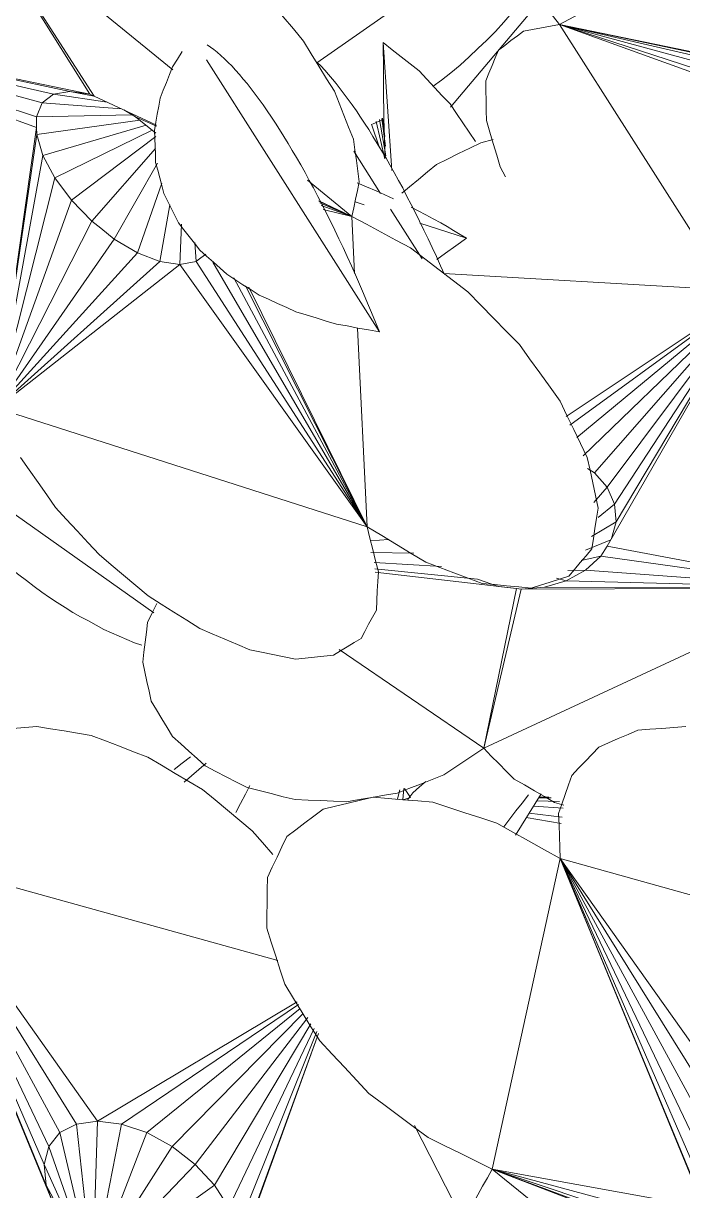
# Model space of a CAD drawing. Header units: metres. Extents: x 10.2 to 20.8, y -0.2 to 6.6.
# Drawn here: x 14.4071 to 14.4694, y 1.1341 to 1.2443 of the extents above; entities that cross this region are included whole.
import ezdxf

# ---------------------------------------------------------------- set-up
doc = ezdxf.new("R2010")
doc.units = ezdxf.units.M
doc.layers.add('Importações nas famílias', color=250, linetype='Continuous', lineweight=5)
doc.layers.add('Vegetação', color=7, linetype='Continuous', lineweight=5)

# ---------------------------------------------------------------- blocks, each defined once
blk = doc.blocks.new('Planta_pergolado_12200 - plantas pergolado_skp_Component_12-V3244-Corte 3')
at = {"layer": 'Importações nas famílias'}
blk.add_line((14.44076, 1.21517), (14.42442, 1.24085), dxfattribs=at)
at = {"layer": 'Importações nas famílias', "flags": 128}
for points in [[(14.42544, 1.24158), (14.42513, 1.24181), (14.42481, 1.24205), (14.42449, 1.24228)], [(14.42212, 1.24162), (14.42167, 1.24091), (14.42122, 1.2402)], [(14.42681, 1.24028), (14.42647, 1.24061), (14.42613, 1.24093), (14.42578, 1.24126), (14.42544, 1.24158)], [(14.42122, 1.2402), (14.42093, 1.23946), (14.42063, 1.23871), (14.42034, 1.23797), (14.42004, 1.23723)], [(14.42826, 1.23861), (14.42789, 1.23903), (14.42753, 1.23945), (14.42717, 1.23986), (14.42681, 1.24028)], [(14.42977, 1.2366), (14.42939, 1.23711), (14.42901, 1.23761), (14.42863, 1.23811), (14.42826, 1.23861)], [(14.42004, 1.23723), (14.41991, 1.23647), (14.41977, 1.23571), (14.41964, 1.23495), (14.4195, 1.23419)], [(14.43133, 1.23427), (14.43094, 1.23486), (14.43055, 1.23544), (14.43016, 1.23602), (14.42977, 1.2366)], [(14.4195, 1.23419), (14.41953, 1.23344), (14.41956, 1.23268), (14.41959, 1.23193), (14.41962, 1.23117)], [(14.43293, 1.23164), (14.43253, 1.2323), (14.43213, 1.23296), (14.43173, 1.23361), (14.43133, 1.23427)], [(14.41962, 1.23117), (14.41981, 1.23044), (14.42, 1.22971), (14.42019, 1.22897), (14.42039, 1.22824)], [(14.43454, 1.22875), (14.43413, 1.22947), (14.43373, 1.2302), (14.43333, 1.23092), (14.43293, 1.23164)], [(14.42039, 1.22824), (14.42074, 1.22754), (14.42109, 1.22685), (14.42144, 1.22615), (14.42179, 1.22545)], [(14.43614, 1.22562), (14.43574, 1.2264), (14.43534, 1.22718), (14.43494, 1.22796), (14.43454, 1.22875)], [(14.43772, 1.22229), (14.43733, 1.22312), (14.43693, 1.22395), (14.43654, 1.22478), (14.43614, 1.22562)], [(14.42179, 1.22545), (14.42229, 1.22481), (14.42279, 1.22417), (14.42329, 1.22353), (14.42379, 1.22289)], [(14.42379, 1.22289), (14.42443, 1.22232), (14.42507, 1.22174), (14.42571, 1.22117), (14.42635, 1.2206)], [(14.43927, 1.21879), (14.43888, 1.21967), (14.4385, 1.22054), (14.43811, 1.22141), (14.43772, 1.22229)], [(14.42635, 1.2206), (14.42711, 1.22011), (14.42787, 1.21962), (14.42864, 1.21913), (14.4294, 1.21864)], [(14.4294, 1.21864), (14.43027, 1.21825), (14.43114, 1.21785), (14.43201, 1.21746), (14.43287, 1.21706)], [(14.44076, 1.21517), (14.44039, 1.21608), (14.44001, 1.21698), (14.43964, 1.21789), (14.43927, 1.21879)], [(14.43287, 1.21706), (14.43383, 1.21677), (14.43478, 1.21648), (14.43574, 1.21619), (14.43669, 1.2159)], [(14.43669, 1.2159), (14.43771, 1.21572), (14.43872, 1.21553), (14.43974, 1.21535), (14.44076, 1.21517)]]:
    blk.add_lwpolyline(points, dxfattribs=at)
blk = doc.blocks.new('Planta_pergolado_12200 - plantas pergolado_skp_Component_16-V3248-Corte 3')
blk.add_blockref('Planta_pergolado_12200 - plantas pergolado_skp_Component_12-V3244-Corte 3', (0, 0))
blk = doc.blocks.new('Planta_pergolado_12200 - plantas pergolado_skp_Component_12-V3270-Corte 3')
at = {"layer": 'Importações nas famílias'}
for p, q in [((14.43523, 1.24028), (14.43489, 1.24061)), ((14.44087, 1.22823), (14.43834, 1.23221)), ((14.4448, 1.22206), (14.44181, 1.22675))]:
    blk.add_line(p, q, dxfattribs=at)
at = {"layer": 'Importações nas famílias', "flags": 128}
for points in [[(14.43668, 1.23861), (14.43632, 1.23903), (14.43596, 1.23945), (14.43559, 1.23986), (14.43523, 1.24028)], [(14.43819, 1.2366), (14.43781, 1.23711), (14.43744, 1.23761), (14.43706, 1.23811), (14.43668, 1.23861)], [(14.43976, 1.23427), (14.43936, 1.23486), (14.43897, 1.23544), (14.43858, 1.23602), (14.43819, 1.2366)], [(14.44135, 1.23164), (14.44095, 1.2323), (14.44055, 1.23296), (14.44015, 1.23361), (14.43976, 1.23427)], [(14.44296, 1.22875), (14.44256, 1.22947), (14.44215, 1.2302), (14.44175, 1.23092), (14.44135, 1.23164)], [(14.44456, 1.22562), (14.44416, 1.2264), (14.44376, 1.22718), (14.44336, 1.22796), (14.44296, 1.22875)], [(14.44615, 1.22229), (14.44575, 1.22312), (14.44536, 1.22395), (14.44496, 1.22478), (14.44456, 1.22562)], [(14.44691, 1.22057), (14.44653, 1.22141), (14.44615, 1.22229)]]:
    blk.add_lwpolyline(points, dxfattribs=at)
blk = doc.blocks.new('Planta_pergolado_12200 - plantas pergolado_skp_Component_16-V3276-Corte 3')
blk.add_blockref('Planta_pergolado_12200 - plantas pergolado_skp_Component_12-V3270-Corte 3', (0, 0))
blk = doc.blocks.new('Planta_pergolado_12200 - plantas pergolado_skp_Component_12-V2869-Corte 3')
at = {"layer": 'Importações nas famílias'}
for p, q in [((14.98807, 1.01039), (14.98757, 1.00973)), ((14.99775, 1.00638), (15.00018, 1.01029)), ((14.99838, 1.00941), (14.99899, 1.01017))]:
    blk.add_line(p, q, dxfattribs=at)
at = {"layer": 'Importações nas famílias', "flags": 128}
for points in [[(14.98928, 1.01145), (14.98868, 1.01093), (14.98807, 1.01039)], [(14.99664, 1.00716), (14.99722, 1.00791), (14.9978, 1.00866), (14.99838, 1.00941)]]:
    blk.add_lwpolyline(points, dxfattribs=at)
blk = doc.blocks.new('Planta_pergolado_12200 - plantas pergolado_skp_Component_17-V3287-Corte 3')
at = {"layer": 'Importações nas famílias'}
for p, q in [((14.45033, 1.23302), (14.4515, 1.23332)), ((14.472, 1.21921), (14.44685, 1.22068)), ((14.45839, 1.20718), (14.47411, 1.21766)), ((14.47421, 1.21761), (14.45874, 1.20635)), ((14.47436, 1.21755), (14.4594, 1.20519)), ((14.47454, 1.21749), (14.46001, 1.20347)), ((14.47473, 1.21744), (14.46107, 1.20186)), ((14.4749, 1.21739), (14.46228, 1.20049)), ((14.47515, 1.21737), (14.46228, 1.19493)), ((14.47503, 1.21737), (14.46298, 1.19891)), ((14.47511, 1.21736), (14.46311, 1.19722)), ((14.47515, 1.21736), (14.47416, 1.21563)), ((14.47654, 1.21713), (14.48317, 1.19099)), ((14.49811, 1.20559), (14.49819, 1.20465)), ((14.46043, 1.20227), (14.46107, 1.20186)), ((14.46107, 1.20186), (14.46228, 1.20049)), ((14.46228, 1.20049), (14.461, 1.19906)), ((14.46228, 1.20049), (14.46298, 1.19891)), ((14.46298, 1.19891), (14.46141, 1.19763)), ((14.46298, 1.19891), (14.46311, 1.19722)), ((14.4608, 1.19585), (14.46311, 1.19722)), ((14.46311, 1.19722), (14.4627, 1.19566)), ((14.44161, 1.19555), (14.43992, 1.19545)), ((14.46263, 1.19553), (14.46024, 1.19457)), ((14.46228, 1.19493), (14.46169, 1.194)), ((14.46228, 1.19493), (14.48317, 1.19099)), ((14.44401, 1.19428), (14.43996, 1.19432)), ((14.45982, 1.19357), (14.46169, 1.194)), ((14.46169, 1.194), (14.46024, 1.19268)), ((14.46169, 1.194), (14.48317, 1.19099)), ((14.44662, 1.193), (14.44026, 1.1934)), ((14.45004, 1.19182), (14.44033, 1.19279)), ((14.45372, 1.19093), (14.44036, 1.19249)), ((14.46024, 1.19268), (14.45841, 1.19167)), ((14.45856, 1.19262), (14.46024, 1.19268)), ((14.46024, 1.19268), (14.48317, 1.19099)), ((14.452, 1.19114), (14.45004, 1.19182)), ((14.45841, 1.19167), (14.45634, 1.19106)), ((14.45748, 1.19192), (14.45841, 1.19167)), ((14.45841, 1.19167), (14.48317, 1.19099)), ((14.45061, 1.17585), (14.48317, 1.19099)), ((14.45061, 1.17585), (14.45372, 1.19093)), ((14.45415, 1.19088), (14.45061, 1.17585)), ((14.45372, 1.19093), (14.452, 1.19114)), ((14.45415, 1.19088), (14.45372, 1.19093)), ((14.45634, 1.19106), (14.45415, 1.19088)), ((14.48317, 1.19099), (14.45415, 1.19088)), ((14.48317, 1.19099), (14.45634, 1.19106)), ((14.43696, 1.18519), (14.45061, 1.17585)), ((14.45817, 1.17048), (14.4573, 1.17074))]:
    blk.add_line(p, q, dxfattribs=at)
at = {"layer": 'Importações nas famílias', "flags": 128}
for points in [[(14.44615, 1.23096), (14.44719, 1.23148), (14.44824, 1.23199), (14.44929, 1.23251), (14.45033, 1.23302)], [(14.44287, 1.22827), (14.44359, 1.22886), (14.44444, 1.22956), (14.44529, 1.23026), (14.44615, 1.23096)], [(14.49819, 1.20465), (14.49794, 1.20372), (14.4977, 1.2028), (14.49746, 1.20187), (14.49722, 1.20094)], [(14.49722, 1.20094), (14.49667, 1.20008), (14.49613, 1.19922), (14.49559, 1.19836), (14.49505, 1.1975)], [(14.49505, 1.1975), (14.49424, 1.19677), (14.49344, 1.19603), (14.49263, 1.1953), (14.49183, 1.19457)], [(14.49183, 1.19457), (14.49081, 1.19401), (14.4898, 1.19346), (14.48879, 1.1929), (14.48777, 1.19235)], [(14.48777, 1.19235), (14.48662, 1.19201), (14.48547, 1.19167), (14.48432, 1.19133), (14.48317, 1.19099)], [(14.48317, 1.19099), (14.48361, 1.19013), (14.48406, 1.18927), (14.4845, 1.18842), (14.48495, 1.18756)], [(14.41886, 1.18774), (14.41929, 1.18863), (14.41972, 1.18953)], [(14.4184, 1.18398), (14.41851, 1.18492), (14.41863, 1.18586), (14.41875, 1.1868), (14.41886, 1.18774)], [(14.48495, 1.18756), (14.48508, 1.18663), (14.48522, 1.1857), (14.48536, 1.18478), (14.4855, 1.18385)], [(14.4192, 1.18031), (14.419, 1.18123), (14.4188, 1.18215), (14.4186, 1.18307), (14.4184, 1.18398)], [(14.4855, 1.18385), (14.48532, 1.18291), (14.48514, 1.18198), (14.48496, 1.18104), (14.48478, 1.18011)], [(14.42121, 1.17697), (14.42071, 1.1778), (14.42021, 1.17864), (14.4197, 1.17947), (14.4192, 1.18031)], [(14.48478, 1.18011), (14.48429, 1.17923), (14.48381, 1.17835), (14.48332, 1.17747), (14.48284, 1.17659)], [(14.4243, 1.17418), (14.42353, 1.17488), (14.42276, 1.17557), (14.42199, 1.17627), (14.42121, 1.17697)], [(14.48284, 1.17659), (14.48208, 1.17583), (14.48133, 1.17507), (14.48073, 1.17447)], [(14.45061, 1.17585), (14.44967, 1.17522), (14.44873, 1.17459), (14.44779, 1.17396), (14.44686, 1.17333)], [(14.4535, 1.17294), (14.45277, 1.17367), (14.45205, 1.1744), (14.45133, 1.17512), (14.45061, 1.17585)], [(14.42826, 1.17215), (14.42727, 1.17265), (14.42628, 1.17316), (14.42529, 1.17367), (14.4243, 1.17418)], [(14.44686, 1.17333), (14.44575, 1.1729), (14.44465, 1.17247), (14.44354, 1.17204), (14.44244, 1.17161)], [(14.4573, 1.17074), (14.45635, 1.17129), (14.4554, 1.17184), (14.45445, 1.17239), (14.4535, 1.17294)], [(14.43281, 1.171), (14.43167, 1.17128), (14.43053, 1.17157), (14.42939, 1.17186), (14.42826, 1.17215)], [(14.44244, 1.17161), (14.44124, 1.17141), (14.44004, 1.17121), (14.43884, 1.17101), (14.43764, 1.17081)], [(14.43764, 1.17081), (14.43643, 1.17086), (14.43523, 1.17091), (14.43402, 1.17095), (14.43281, 1.171)]]:
    blk.add_lwpolyline(points, dxfattribs=at)
blk = doc.blocks.new('Planta_pergolado_12200 - plantas pergolado_skp_Component_16-V3288-Corte 3')
for name, p in [('Planta_pergolado_12200 - plantas pergolado_skp_Component_17-V3287-Corte 3', (0, 0)), ('Planta_pergolado_12200 - plantas pergolado_skp_Component_12-V2869-Corte 3', (-0.54414, 0.16127))]:
    blk.add_blockref(name, p)
blk = doc.blocks.new('Planta_pergolado_12200 - plantas pergolado_skp_Component_17-V3302-Corte 3')
at = {"layer": 'Importações nas famílias'}
for p, q in [((14.4091, 1.13657), (14.39652, 1.16543)), ((14.39652, 1.16543), (14.40954, 1.13826)), ((14.39652, 1.16543), (14.41058, 1.13956)), ((14.40929, 1.1346), (14.39652, 1.16543)), ((14.39652, 1.16543), (14.41009, 1.13248)), ((14.43115, 1.15583), (14.39652, 1.16543)), ((14.41413, 1.14065), (14.39652, 1.16543)), ((14.41214, 1.14037), (14.39652, 1.16543)), ((14.41413, 1.14065), (14.433, 1.1519)), ((14.43311, 1.15166), (14.4164, 1.14037)), ((14.43328, 1.15129), (14.4188, 1.13956)), ((14.43355, 1.15082), (14.42117, 1.13826)), ((14.43399, 1.15043), (14.42334, 1.13657)), ((14.43429, 1.14984), (14.42517, 1.1346)), ((14.43461, 1.14941), (14.42653, 1.13248)), ((14.43485, 1.1491), (14.42733, 1.13037)), ((14.435, 1.14892), (14.42734, 1.12772)), ((14.43499, 1.14893), (14.42752, 1.1284)), ((14.41214, 1.14037), (14.41413, 1.14065)), ((14.41371, 1.12807), (14.41413, 1.14065)), ((14.41413, 1.14065), (14.4164, 1.14037)), ((14.41058, 1.13956), (14.40954, 1.13826)), ((14.41183, 1.14021), (14.41058, 1.13956)), ((14.41316, 1.12853), (14.41058, 1.13956)), ((14.41183, 1.14021), (14.41214, 1.14037)), ((14.41214, 1.14037), (14.41346, 1.12826)), ((14.41395, 1.12788), (14.4164, 1.14037)), ((14.41416, 1.12771), (14.4188, 1.13956)), ((14.4164, 1.14037), (14.4188, 1.13956)), ((14.4188, 1.13956), (14.42117, 1.13826)), ((14.44407, 1.14025), (14.44948, 1.12969)), ((14.40954, 1.13826), (14.4091, 1.13657)), ((14.41266, 1.12928), (14.40954, 1.13826)), ((14.42117, 1.13826), (14.41438, 1.12755)), ((14.42117, 1.13826), (14.42247, 1.13724)), ((14.4091, 1.13657), (14.40929, 1.1346)), ((14.41229, 1.12947), (14.4091, 1.13657)), ((14.41458, 1.12739), (14.42334, 1.13657)), ((14.42247, 1.13724), (14.42334, 1.13657)), ((14.42334, 1.13657), (14.42517, 1.1346)), ((14.40929, 1.1346), (14.41009, 1.13248)), ((14.41167, 1.13013), (14.40929, 1.1346)), ((14.42517, 1.1346), (14.41479, 1.12722)), ((14.42517, 1.1346), (14.42653, 1.13248))]:
    blk.add_line(p, q, dxfattribs=at)
at = {"layer": 'Importações nas famílias', "flags": 128}
for points in [[(14.40386, 1.17755), (14.405, 1.17764), (14.40614, 1.17773), (14.40727, 1.17782), (14.40841, 1.17792)], [(14.40841, 1.17792), (14.40969, 1.1777), (14.41097, 1.17749), (14.41225, 1.17727), (14.41353, 1.17705)], [(14.41353, 1.17705), (14.41487, 1.17655), (14.4162, 1.17604), (14.41753, 1.17553), (14.41887, 1.17502)], [(14.41887, 1.17502), (14.42017, 1.17425), (14.42146, 1.17348), (14.42276, 1.17272), (14.42406, 1.17195)], [(14.42406, 1.17195), (14.42523, 1.17097), (14.4264, 1.17), (14.42758, 1.16903), (14.42875, 1.16805)], [(14.42875, 1.16805), (14.42972, 1.16694), (14.43068, 1.16582)]]:
    blk.add_lwpolyline(points, dxfattribs=at)
blk = doc.blocks.new('Planta_pergolado_12200 - plantas pergolado_skp_Component_16-V3303-Corte 3')
blk.add_blockref('Planta_pergolado_12200 - plantas pergolado_skp_Component_17-V3302-Corte 3', (0, 0))
blk = doc.blocks.new('Planta_pergolado_12200 - plantas pergolado_skp_Component_17-V3310-Corte 3')
at = {"layer": 'Importações nas famílias'}
for p, q in [((14.4514, 1.13612), (14.45783, 1.16543)), ((14.47041, 1.13657), (14.45783, 1.16543)), ((14.45783, 1.16543), (14.47085, 1.13826)), ((14.45783, 1.16543), (14.47189, 1.13956)), ((14.4706, 1.1346), (14.45783, 1.16543)), ((14.45783, 1.16543), (14.4714, 1.13248)), ((14.49823, 1.15423), (14.45783, 1.16543)), ((14.47544, 1.14065), (14.45783, 1.16543)), ((14.47345, 1.14037), (14.45783, 1.16543)), ((14.4714, 1.13248), (14.4514, 1.13612)), ((14.4514, 1.13612), (14.48783, 1.10682)), ((14.47276, 1.13037), (14.4514, 1.13612)), ((14.47459, 1.1284), (14.4514, 1.13612)), ((14.47676, 1.12671), (14.4514, 1.13612)), ((14.45268, 1.13563), (14.4514, 1.13612)), ((14.48105, 1.12476), (14.4514, 1.13612))]:
    blk.add_line(p, q, dxfattribs=at)
at = {"layer": 'Importações nas famílias', "flags": 128}
for points in [[(14.46149, 1.17597), (14.46241, 1.17636), (14.46333, 1.17676), (14.46425, 1.17715), (14.46517, 1.17755)], [(14.46517, 1.17755), (14.46631, 1.17764), (14.46745, 1.17773), (14.46858, 1.17782), (14.46972, 1.17792)], [(14.45894, 1.17329), (14.45958, 1.17396), (14.46022, 1.17463), (14.46085, 1.1753), (14.46149, 1.17597)], [(14.45769, 1.16969), (14.458, 1.17059), (14.45832, 1.17149), (14.45863, 1.17239), (14.45894, 1.17329)], [(14.43543, 1.1701), (14.43661, 1.17038), (14.4378, 1.17066), (14.43898, 1.17094), (14.44017, 1.17122)], [(14.44017, 1.17122), (14.44157, 1.17111), (14.44298, 1.17099), (14.44439, 1.17088), (14.4458, 1.17077)], [(14.4458, 1.17077), (14.44732, 1.17027), (14.44883, 1.16977), (14.45035, 1.16928), (14.45186, 1.16878)], [(14.43201, 1.16751), (14.43286, 1.16816), (14.43372, 1.1688), (14.43457, 1.16945), (14.43543, 1.1701)], [(14.45783, 1.16543), (14.45779, 1.16649), (14.45776, 1.16756), (14.45773, 1.16863), (14.45769, 1.16969)], [(14.45186, 1.16878), (14.45335, 1.16794), (14.45485, 1.1671), (14.45634, 1.16626), (14.45783, 1.16543)], [(14.43018, 1.16366), (14.43064, 1.16462), (14.43109, 1.16558), (14.43155, 1.16654), (14.43201, 1.16751)], [(14.43011, 1.15888), (14.43013, 1.16007), (14.43015, 1.16127), (14.43016, 1.16246), (14.43018, 1.16366)], [(14.43181, 1.15358), (14.43139, 1.15491), (14.43096, 1.15623), (14.43054, 1.15755), (14.43011, 1.15888)], [(14.43512, 1.14822), (14.43429, 1.14956), (14.43347, 1.1509), (14.43264, 1.15224), (14.43181, 1.15358)], [(14.43977, 1.14325), (14.43861, 1.1445), (14.43745, 1.14574), (14.43628, 1.14698), (14.43512, 1.14822)], [(14.44536, 1.1391), (14.44396, 1.14014), (14.44256, 1.14118), (14.44117, 1.14222), (14.43977, 1.14325)], [(14.4514, 1.13612), (14.44989, 1.13687), (14.44838, 1.13761), (14.44687, 1.13836), (14.44536, 1.1391)], [(14.44962, 1.13287), (14.45006, 1.13368), (14.45051, 1.1345), (14.45096, 1.13531), (14.4514, 1.13612)]]:
    blk.add_lwpolyline(points, dxfattribs=at)
blk = doc.blocks.new('Planta_pergolado_12200 - plantas pergolado_skp_Component_16-V3311-Corte 3')
blk.add_blockref('Planta_pergolado_12200 - plantas pergolado_skp_Component_17-V3310-Corte 3', (0, 0))
blk = doc.blocks.new('Planta_pergolado_12200 - plantas pergolado_skp_-V3312-Corte 3')
for name in ['Planta_pergolado_12200 - plantas pergolado_skp_Component_16-V3303-Corte 3', 'Planta_pergolado_12200 - plantas pergolado_skp_Component_16-V3311-Corte 3']:
    blk.add_blockref(name, (0, 0))
blk = doc.blocks.new('Planta_pergolado_12200 - plantas pergolado_skp_-V3313-Corte 3')
for name in ['Planta_pergolado_12200 - plantas pergolado_skp_Component_16-V3248-Corte 3', 'Planta_pergolado_12200 - plantas pergolado_skp_Component_16-V3276-Corte 3', 'Planta_pergolado_12200 - plantas pergolado_skp_Component_16-V3288-Corte 3', 'Planta_pergolado_12200 - plantas pergolado_skp_-V3312-Corte 3']:
    blk.add_blockref(name, (0, 0))
blk = doc.blocks.new('Planta_pergolado_12200 - plantas pergolado_skp_-V3437-Corte 3')
blk.add_blockref('Planta_pergolado_12200 - plantas pergolado_skp_-V3313-Corte 3', (0, 0))
blk = doc.blocks.new('Planta_pergolado_12200 - plantas pergolado_skp_Component_17-V3873-Corte 3')
at = {"layer": 'Importações nas famílias'}
for p, q in [((14.4417, 1.2781), (14.44236, 1.27822)), ((14.44758, 1.26652), (14.43998, 1.27397)), ((14.43233, 1.262), (14.43399, 1.26148)), ((14.43233, 1.262), (14.43827, 1.26015)), ((14.43095, 1.26067), (14.42983, 1.26084)), ((14.43095, 1.26067), (14.43005, 1.26106)), ((14.43095, 1.26067), (14.43052, 1.26126)), ((14.43095, 1.26067), (14.43167, 1.26176)), ((14.43095, 1.26067), (14.43399, 1.26148)), ((14.43399, 1.26148), (14.43581, 1.26044)), ((14.42505, 1.25162), (14.43095, 1.26067)), ((14.43095, 1.26067), (14.42662, 1.2502)), ((14.43095, 1.26067), (14.42807, 1.25761)), ((14.43095, 1.26067), (14.4287, 1.24955)), ((14.42888, 1.2591), (14.43095, 1.26067)), ((14.42924, 1.25975), (14.43095, 1.26067)), ((14.43095, 1.26067), (14.42944, 1.26014)), ((14.42959, 1.26041), (14.43095, 1.26067)), ((14.43095, 1.26067), (14.42971, 1.26063)), ((14.43095, 1.26067), (14.43088, 1.24943)), ((14.43246, 1.25257), (14.43095, 1.26067)), ((14.43095, 1.26067), (14.43344, 1.2542)), ((14.43095, 1.26067), (14.4342, 1.25526)), ((14.43095, 1.26067), (14.4348, 1.25614)), ((14.43095, 1.26067), (14.43536, 1.25688)), ((14.43095, 1.26067), (14.43589, 1.25758)), ((14.43095, 1.26067), (14.43652, 1.25826)), ((14.43095, 1.26067), (14.43711, 1.25913)), ((14.43095, 1.26067), (14.43581, 1.26044)), ((14.43581, 1.26044), (14.43726, 1.25909)), ((14.43581, 1.26044), (14.43796, 1.25981)), ((14.42069, 1.25654), (14.42274, 1.259)), ((14.42632, 1.25903), (14.42208, 1.25752)), ((14.42208, 1.25752), (14.42274, 1.259)), ((14.42068, 1.25589), (14.42208, 1.25752)), ((14.42195, 1.25584), (14.4264, 1.25823)), ((14.42195, 1.25584), (14.42208, 1.25752)), ((14.42238, 1.25415), (14.4266, 1.25736)), ((14.42065, 1.25445), (14.42195, 1.25584)), ((14.42238, 1.25415), (14.42195, 1.25584)), ((14.42665, 1.25609), (14.42342, 1.25265)), ((14.42321, 1.25282), (14.42238, 1.25415)), ((14.43874, 1.25251), (14.43899, 1.25059)), ((14.43926, 1.25075), (14.43903, 1.2527)), ((14.43705, 1.24943), (14.43665, 1.25112)), ((14.43799, 1.25162), (14.43824, 1.25014)), ((14.42662, 1.2502), (14.42594, 1.25059)), ((14.4287, 1.24955), (14.42662, 1.2502)), ((14.43555, 1.24848), (14.435, 1.25013)), ((14.42773, 1.24908), (14.4287, 1.24955)), ((14.43083, 1.2493), (14.42847, 1.24829)), ((14.43084, 1.24933), (14.4287, 1.24955)), ((14.43328, 1.24895), (14.43395, 1.24742)), ((14.43169, 1.24786), (14.43249, 1.2464)), ((14.45602, 1.2465), (14.44746, 1.23637)), ((14.44076, 1.23254), (14.44002, 1.23479)), ((14.44128, 1.23149), (14.44044, 1.23502)), ((14.44077, 1.2352), (14.44136, 1.23177)), ((14.44098, 1.23531), (14.44132, 1.2327)), ((14.44126, 1.23362), (14.44105, 1.23535))]:
    blk.add_line(p, q, dxfattribs=at)
at = {"layer": 'Importações nas famílias', "flags": 128}
for points in [[(14.44633, 1.27898), (14.44754, 1.27895), (14.44875, 1.27893), (14.44996, 1.2789), (14.45117, 1.27888)], [(14.45117, 1.27888), (14.45235, 1.27861), (14.45354, 1.27834), (14.45472, 1.27807), (14.4559, 1.27781)], [(14.43965, 1.2772), (14.44068, 1.27765), (14.4417, 1.2781)], [(14.4559, 1.27781), (14.45698, 1.27731), (14.45805, 1.27682), (14.45893, 1.27642)]]:
    blk.add_lwpolyline(points, dxfattribs=at)
blk = doc.blocks.new('Planta_pergolado_12200 - plantas pergolado_skp_Component_16-V3874-Corte 3')
blk.add_blockref('Planta_pergolado_12200 - plantas pergolado_skp_Component_17-V3873-Corte 3', (0, 0))
blk = doc.blocks.new('Planta_pergolado_12200 - plantas pergolado_skp_Component_12-V3716-Corte 3')
at = {"layer": 'Importações nas famílias'}
for p, q in [((14.84859, 1.85193), (14.86792, 1.83827)), ((14.84823, 1.84833), (14.84888, 1.8476)), ((14.86607, 1.83544), (14.86678, 1.83521))]:
    blk.add_line(p, q, dxfattribs=at)
at = {"layer": 'Importações nas famílias', "flags": 128}
for points in [[(14.85393, 1.85579), (14.85323, 1.85593), (14.85218, 1.85615), (14.85113, 1.85636), (14.85034, 1.85652)], [(14.84888, 1.8476), (14.84956, 1.84692), (14.85025, 1.84624), (14.85093, 1.84556), (14.85161, 1.84488)], [(14.85161, 1.84488), (14.85232, 1.84426), (14.85303, 1.84364), (14.85373, 1.84302), (14.85444, 1.8424)], [(14.85444, 1.8424), (14.85516, 1.84185), (14.85589, 1.8413), (14.85661, 1.84075), (14.85733, 1.8402)], [(14.85733, 1.8402), (14.85806, 1.83972), (14.85879, 1.83924), (14.85953, 1.83876), (14.86026, 1.83829)], [(14.86026, 1.83829), (14.86099, 1.83789), (14.86172, 1.83749), (14.86245, 1.83709), (14.86318, 1.8367)], [(14.86318, 1.8367), (14.8639, 1.83638), (14.86463, 1.83607), (14.86535, 1.83575), (14.86607, 1.83544)]]:
    blk.add_lwpolyline(points, dxfattribs=at)
blk = doc.blocks.new('Planta_pergolado_12200 - plantas pergolado_skp_Component_12-V3717-Corte 3')
at = {"layer": 'Importações nas famílias'}
blk.add_line((14.88958, 1.89209), (14.89039, 1.88001), dxfattribs=at)
at = {"layer": 'Importações nas famílias', "flags": 128}
for points in [[(14.89296, 1.88943), (14.89211, 1.8901), (14.89127, 1.89076), (14.89043, 1.89142), (14.88958, 1.89209)], [(14.88958, 1.89209), (14.88958, 1.89122), (14.88959, 1.89035), (14.88959, 1.88948), (14.88959, 1.88862)], [(14.89589, 1.8863), (14.89516, 1.88708), (14.89442, 1.88786), (14.89369, 1.88865), (14.89296, 1.88943)], [(14.88959, 1.88862), (14.8896, 1.8877), (14.88961, 1.88679), (14.88963, 1.88588), (14.88964, 1.88496)], [(14.89831, 1.88275), (14.89771, 1.88364), (14.8971, 1.88452), (14.8965, 1.88541), (14.89589, 1.8863)], [(14.88964, 1.88496), (14.88966, 1.88401), (14.88969, 1.88306), (14.88972, 1.88211), (14.88974, 1.88117)]]:
    blk.add_lwpolyline(points, dxfattribs=at)
blk = doc.blocks.new('Planta_pergolado_12200 - plantas pergolado_skp_Component_12-V3718-Corte 3')
at = {"layer": 'Importações nas famílias'}
blk.add_line((14.87078, 1.82227), (14.87285, 1.82408), dxfattribs=at)
at = {"layer": 'Importações nas famílias', "flags": 128}
for points in [[(14.87137, 1.82465), (14.8706, 1.82407), (14.86983, 1.82348)], [(14.87564, 1.8194), (14.8761, 1.82027), (14.87656, 1.82115), (14.87698, 1.82195)]]:
    blk.add_lwpolyline(points, dxfattribs=at)
blk = doc.blocks.new('Planta_pergolado_12200 - plantas pergolado_skp_Component_12-V3719-Corte 3')
at = {"layer": 'Importações nas famílias'}
for p, q in [((14.89116, 1.82156), (14.89094, 1.82071)), ((14.89142, 1.82062), (14.89152, 1.82166))]:
    blk.add_line(p, q, dxfattribs=at)
blk = doc.blocks.new('Planta_pergolado_12200 - plantas pergolado_skp_Component_17-V3899-Corte 3')
at = {"layer": 'Importações nas famílias'}
for p, q in [((14.48417, 1.19118), (14.48532, 1.19138)), ((14.48317, 1.19101), (14.48382, 1.19112)), ((14.50005, 1.18731), (14.50094, 1.18662)), ((14.49856, 1.17085), (14.48427, 1.17962)), ((14.4437, 1.1712), (14.44312, 1.17205)), ((14.44298, 1.17098), (14.4437, 1.1712)), ((14.45776, 1.17083), (14.45562, 1.17089)), ((14.45579, 1.17117), (14.45697, 1.17117)), ((14.45584, 1.17125), (14.45678, 1.17125)), ((14.45793, 1.16874), (14.45463, 1.16931)), ((14.45801, 1.16934), (14.45491, 1.16974)), ((14.45813, 1.1702), (14.45531, 1.1704)), ((14.48814, 1.16958), (14.49944, 1.16822)), ((14.48844, 1.16929), (14.49944, 1.16815)), ((14.48906, 1.16869), (14.49945, 1.16799)), ((14.48992, 1.16785), (14.49947, 1.16775)), ((14.49089, 1.1669), (14.49955, 1.16745)), ((14.50201, 1.16366), (14.49806, 1.15402))]:
    blk.add_line(p, q, dxfattribs=at)
at = {"layer": 'Importações nas famílias', "flags": 128}
for points in [[(14.48787, 1.19128), (14.48895, 1.19124), (14.49016, 1.19119)], [(14.49016, 1.19119), (14.49134, 1.19091), (14.49252, 1.19062), (14.4937, 1.19033), (14.49488, 1.19004)], [(14.49488, 1.19004), (14.49595, 1.18954), (14.49702, 1.18903)], [(14.50337, 1.18439), (14.50402, 1.18355), (14.50467, 1.18272), (14.50532, 1.18188)], [(14.50532, 1.18188), (14.50568, 1.18096), (14.50604, 1.18004), (14.5064, 1.17912), (14.50676, 1.17821)], [(14.50676, 1.17821), (14.50681, 1.17727), (14.50686, 1.17633), (14.50691, 1.17541)]]:
    blk.add_lwpolyline(points, dxfattribs=at)
blk = doc.blocks.new('Planta_pergolado_12200 - plantas pergolado_skp_Component_16-V3900-Corte 3')
for name, p in [('Planta_pergolado_12200 - plantas pergolado_skp_Component_12-V3717-Corte 3', (-0.44846, -0.64962)), ('Planta_pergolado_12200 - plantas pergolado_skp_Component_12-V3716-Corte 3', (-0.44846, -0.64962)), ('Planta_pergolado_12200 - plantas pergolado_skp_Component_17-V3899-Corte 3', (0, 0)), ('Planta_pergolado_12200 - plantas pergolado_skp_Component_12-V3718-Corte 3', (-0.44846, -0.64962)), ('Planta_pergolado_12200 - plantas pergolado_skp_Component_12-V3719-Corte 3', (-0.44846, -0.64962))]:
    blk.add_blockref(name, p)
blk = doc.blocks.new('Planta_pergolado_12200 - plantas pergolado_skp_Component_12-V3750-Corte 3')
at = {"layer": 'Importações nas famílias'}
for p, q in [((14.8833, 1.8902), (14.90058, 1.90223)), ((14.88856, 1.88439), (14.88953, 1.88485))]:
    blk.add_line(p, q, dxfattribs=at)
at = {"layer": 'Importações nas famílias', "flags": 128}
for points in [[(14.8885, 1.90083), (14.88736, 1.9002), (14.88622, 1.89957)], [(14.88622, 1.89957), (14.88517, 1.8989), (14.88412, 1.89823), (14.88308, 1.89756), (14.88203, 1.89688)], [(14.88203, 1.89688), (14.8811, 1.89618), (14.88018, 1.89548)], [(14.9002, 1.89313), (14.90097, 1.89402), (14.90174, 1.89492), (14.90251, 1.89581), (14.90328, 1.8967)], [(14.89685, 1.88995), (14.89769, 1.89074), (14.89852, 1.89154), (14.89936, 1.89234), (14.9002, 1.89313)], [(14.89431, 1.88797), (14.89507, 1.88856), (14.89596, 1.88925), (14.89685, 1.88995)]]:
    blk.add_lwpolyline(points, dxfattribs=at)
blk = doc.blocks.new('Planta_pergolado_12200 - plantas pergolado_skp_Component_17-V3920-Corte 3')
at = {"layer": 'Importações nas famílias'}
for p, q in [((14.47594, 1.25398), (14.45778, 1.24418)), ((14.48622, 1.2376), (14.45778, 1.24418)), ((14.45778, 1.24418), (14.48776, 1.23787)), ((14.48515, 1.23678), (14.45778, 1.24418)), ((14.48461, 1.23548), (14.45778, 1.24418)), ((14.48462, 1.23447), (14.45778, 1.24418)), ((14.45778, 1.24418), (14.48964, 1.2376)), ((14.47487, 1.21735), (14.45778, 1.24418)), ((14.45268, 1.2298), (14.45218, 1.23076))]:
    blk.add_line(p, q, dxfattribs=at)
at = {"layer": 'Importações nas famílias', "flags": 128}
for points in [[(14.45778, 1.24418), (14.45687, 1.24534), (14.45596, 1.2465), (14.45504, 1.24767), (14.45413, 1.24883)], [(14.452, 1.24175), (14.4526, 1.2422), (14.45319, 1.24266), (14.45379, 1.24311), (14.45438, 1.24356)], [(14.45438, 1.24356), (14.45523, 1.24372), (14.45608, 1.24387), (14.45693, 1.24402), (14.45778, 1.24418)], [(14.4508, 1.23887), (14.4511, 1.23959), (14.4514, 1.24031), (14.4517, 1.24103), (14.452, 1.24175)], [(14.45086, 1.23512), (14.45084, 1.23606), (14.45083, 1.237), (14.45081, 1.23794), (14.4508, 1.23887)], [(14.45218, 1.23076), (14.45185, 1.23185), (14.45152, 1.23294), (14.45119, 1.23403), (14.45086, 1.23512)]]:
    blk.add_lwpolyline(points, dxfattribs=at)
blk = doc.blocks.new('Planta_pergolado_12200 - plantas pergolado_skp_Component_16-V3921-Corte 3')
for name, p in [('Planta_pergolado_12200 - plantas pergolado_skp_Component_17-V3920-Corte 3', (0, 0)), ('Planta_pergolado_12200 - plantas pergolado_skp_Component_12-V3750-Corte 3', (-0.44846, -0.64962))]:
    blk.add_blockref(name, p)
blk = doc.blocks.new('Planta_pergolado_12200 - plantas pergolado_skp_Component_12-V3765-Corte 3')
at = {"layer": 'Importações nas famílias'}
for p, q in [((14.88777, 1.87678), (14.88692, 1.87706)), ((14.89744, 1.87362), (14.89303, 1.87506))]:
    blk.add_line(p, q, dxfattribs=at)
at = {"layer": 'Importações nas famílias', "flags": 128}
for points in [[(14.88892, 1.87811), (14.88801, 1.87848), (14.88711, 1.87886)], [(14.89054, 1.87735), (14.88973, 1.87773), (14.88892, 1.87811)], [(14.89502, 1.87509), (14.89431, 1.87547), (14.8936, 1.87584), (14.89288, 1.87622), (14.89223, 1.87656)], [(14.89744, 1.87362), (14.89684, 1.87399), (14.89623, 1.87436), (14.89563, 1.87472), (14.89502, 1.87509)], [(14.89463, 1.87163), (14.89546, 1.87221), (14.89645, 1.87292), (14.89744, 1.87362)]]:
    blk.add_lwpolyline(points, dxfattribs=at)
blk = doc.blocks.new('Planta_pergolado_12200 - plantas pergolado_skp_Component_17-V3932-Corte 3')
at = {"layer": 'Importações nas famílias'}
for p, q in [((14.42124, 1.23989), (14.40228, 1.25537)), ((14.41339, 1.2376), (14.40814, 1.24599)), ((14.40825, 1.24608), (14.41382, 1.23743)), ((14.40837, 1.23447), (14.39281, 1.2401)), ((14.40835, 1.23548), (14.39397, 1.24015)), ((14.4089, 1.23678), (14.39608, 1.24024)), ((14.40997, 1.2376), (14.39729, 1.24053)), ((14.39802, 1.24071), (14.4115, 1.23787)), ((14.39815, 1.24074), (14.41339, 1.2376)), ((14.40997, 1.2376), (14.4115, 1.23787)), ((14.41382, 1.23743), (14.4115, 1.23787)), ((14.4115, 1.23787), (14.41339, 1.2376)), ((14.40835, 1.23548), (14.4089, 1.23678)), ((14.4089, 1.23678), (14.40997, 1.2376)), ((14.4164, 1.23622), (14.4089, 1.23678)), ((14.41505, 1.23686), (14.40997, 1.2376)), ((14.41339, 1.2376), (14.41382, 1.23743)), ((14.41382, 1.23743), (14.4197, 1.23469)), ((14.41738, 1.23567), (14.40835, 1.23548)), ((14.40837, 1.23447), (14.40835, 1.23548)), ((14.4166, 1.23613), (14.4177, 1.23548)), ((14.4177, 1.23548), (14.41965, 1.23393)), ((14.4177, 1.23548), (14.41969, 1.23457)), ((14.40459, 1.20796), (14.40837, 1.23447)), ((14.40838, 1.23379), (14.40837, 1.23447)), ((14.40838, 1.23379), (14.41811, 1.23516)), ((14.41872, 1.23467), (14.40897, 1.23182)), ((14.40459, 1.20796), (14.40838, 1.23379)), ((14.40897, 1.23182), (14.40838, 1.23379)), ((14.41009, 1.22971), (14.4193, 1.23421)), ((14.41167, 1.22759), (14.41965, 1.23362)), ((14.41959, 1.23247), (14.41358, 1.22562)), ((14.40459, 1.20796), (14.40897, 1.23182)), ((14.41009, 1.22971), (14.40897, 1.23182)), ((14.41571, 1.22393), (14.4198, 1.23108)), ((14.40459, 1.20796), (14.41009, 1.22971)), ((14.41167, 1.22759), (14.41009, 1.22971)), ((14.42019, 1.2292), (14.4179, 1.22263)), ((14.43816, 1.22607), (14.43398, 1.22948)), ((14.40459, 1.20796), (14.41167, 1.22759)), ((14.41358, 1.22562), (14.41167, 1.22759)), ((14.42096, 1.22717), (14.42002, 1.22182)), ((14.43502, 1.22753), (14.43816, 1.22607)), ((14.43504, 1.22751), (14.43816, 1.22607)), ((14.43512, 1.22735), (14.43816, 1.22607)), ((14.43526, 1.22708), (14.43816, 1.22607)), ((14.43545, 1.22673), (14.43816, 1.22607)), ((14.40459, 1.20796), (14.41358, 1.22562)), ((14.41443, 1.22495), (14.41358, 1.22562)), ((14.43711, 1.22656), (14.43816, 1.22607)), ((14.43816, 1.22607), (14.43842, 1.22068)), ((14.41571, 1.22393), (14.41443, 1.22495)), ((14.42206, 1.22532), (14.4219, 1.22154)), ((14.40459, 1.20796), (14.41571, 1.22393)), ((14.4179, 1.22263), (14.41571, 1.22393)), ((14.42344, 1.22182), (14.42331, 1.22361)), ((14.40459, 1.20796), (14.4179, 1.22263)), ((14.42002, 1.22182), (14.4179, 1.22263)), ((14.42365, 1.22198), (14.42435, 1.22251)), ((14.40459, 1.20796), (14.42002, 1.22182)), ((14.4219, 1.22154), (14.40459, 1.20796)), ((14.4219, 1.22154), (14.42002, 1.22182)), ((14.42344, 1.22182), (14.4219, 1.22154)), ((14.4219, 1.22154), (14.43959, 1.19676)), ((14.42365, 1.22198), (14.42344, 1.22182)), ((14.42344, 1.22182), (14.43959, 1.19676)), ((14.43959, 1.19676), (14.42503, 1.22174)), ((14.43959, 1.19676), (14.42701, 1.22027)), ((14.42811, 1.21951), (14.43959, 1.19676)), ((14.43959, 1.19676), (14.42842, 1.21937)), ((14.43868, 1.21553), (14.43959, 1.19676)), ((14.40459, 1.20796), (14.43959, 1.19676))]:
    blk.add_line(p, q, dxfattribs=at)
at = {"layer": 'Importações nas famílias', "flags": 128}
for points in [[(14.42977, 1.24721), (14.43072, 1.24606), (14.43168, 1.24491), (14.43263, 1.24376), (14.43359, 1.24261)], [(14.43359, 1.24261), (14.43432, 1.24143), (14.43504, 1.24025), (14.43577, 1.23907), (14.4365, 1.23789)], [(14.4365, 1.23789), (14.43695, 1.23675), (14.4374, 1.23562), (14.43785, 1.23449), (14.4383, 1.23335)], [(14.4383, 1.23335), (14.43844, 1.23235), (14.43858, 1.23134), (14.43872, 1.23033), (14.43886, 1.22932)], [(14.43886, 1.22932), (14.43869, 1.22851), (14.43851, 1.2277), (14.43834, 1.22688), (14.43816, 1.22607)], [(14.43816, 1.22607), (14.43954, 1.22532), (14.44093, 1.22458), (14.44231, 1.22383), (14.44369, 1.22309)], [(14.44369, 1.22309), (14.44505, 1.22205), (14.44641, 1.22101), (14.44776, 1.21998), (14.44912, 1.21894)], [(14.44912, 1.21894), (14.45033, 1.2177), (14.45155, 1.21645), (14.45276, 1.21521), (14.45398, 1.21397)], [(14.45398, 1.21397), (14.45494, 1.21263), (14.45591, 1.21129), (14.45688, 1.20995), (14.45785, 1.20861)], [(14.45785, 1.20861), (14.45848, 1.20728), (14.45912, 1.20596), (14.45976, 1.20464), (14.4604, 1.20331)], [(14.41016, 1.19859), (14.40933, 1.19977), (14.40851, 1.20095), (14.40768, 1.20213), (14.40685, 1.20331)], [(14.4604, 1.20331), (14.46066, 1.20212), (14.46091, 1.20092), (14.46117, 1.19973), (14.46142, 1.19853)], [(14.41427, 1.19414), (14.41324, 1.19525), (14.41221, 1.19637), (14.41118, 1.19748), (14.41016, 1.19859)], [(14.46142, 1.19853), (14.46127, 1.19757), (14.46112, 1.19661), (14.46097, 1.19565), (14.46082, 1.19468)], [(14.43959, 1.19676), (14.43986, 1.1957), (14.44013, 1.19463), (14.44039, 1.19356), (14.44066, 1.1925)], [(14.44514, 1.19341), (14.44375, 1.19425), (14.44237, 1.19509), (14.44098, 1.19593), (14.43959, 1.19676)], [(14.46082, 1.19468), (14.46028, 1.19403), (14.45974, 1.19339), (14.45919, 1.19274), (14.45865, 1.19209)], [(14.41892, 1.19024), (14.41776, 1.19122), (14.41659, 1.19219), (14.41543, 1.19316), (14.41427, 1.19414)], [(14.44066, 1.1925), (14.44061, 1.1916), (14.44056, 1.1907), (14.44052, 1.1898), (14.44047, 1.1889)], [(14.45046, 1.19142), (14.44913, 1.19192), (14.4478, 1.19242), (14.44647, 1.19291), (14.44514, 1.19341)], [(14.4551, 1.19097), (14.45394, 1.19108), (14.45278, 1.1912), (14.45162, 1.19131), (14.45046, 1.19142)], [(14.45865, 1.19209), (14.45776, 1.19181), (14.45688, 1.19153), (14.45599, 1.19125), (14.4551, 1.19097)], [(14.42378, 1.18717), (14.42257, 1.18794), (14.42135, 1.18871), (14.42013, 1.18947), (14.41892, 1.19024)], [(14.44047, 1.1889), (14.4401, 1.18823), (14.43974, 1.18756), (14.43938, 1.18689), (14.43902, 1.18622)], [(14.42853, 1.18514), (14.42734, 1.18564), (14.42616, 1.18615), (14.42497, 1.18666), (14.42378, 1.18717)], [(14.43902, 1.18622), (14.43837, 1.18583), (14.43772, 1.18543), (14.43707, 1.18504), (14.43642, 1.18464)], [(14.43284, 1.18427), (14.43176, 1.18449), (14.43069, 1.1847), (14.42961, 1.18492), (14.42853, 1.18514)], [(14.43642, 1.18464), (14.43552, 1.18455), (14.43463, 1.18446), (14.43373, 1.18437), (14.43284, 1.18427)]]:
    blk.add_lwpolyline(points, dxfattribs=at)
blk = doc.blocks.new('Planta_pergolado_12200 - plantas pergolado_skp_Component_16-V3933-Corte 3')
for name, p in [('Planta_pergolado_12200 - plantas pergolado_skp_Component_17-V3932-Corte 3', (0, 0)), ('Planta_pergolado_12200 - plantas pergolado_skp_Component_12-V3765-Corte 3', (-0.44846, -0.64962))]:
    blk.add_blockref(name, p)
blk = doc.blocks.new('Planta_pergolado_12200 - plantas pergolado_skp_-V3934-Corte 3')
for name in ['Planta_pergolado_12200 - plantas pergolado_skp_Component_16-V3933-Corte 3', 'Planta_pergolado_12200 - plantas pergolado_skp_Component_16-V3921-Corte 3']:
    blk.add_blockref(name, (0, 0))
blk = doc.blocks.new('Planta_pergolado_12200 - plantas pergolado_skp_-V3935-Corte 3')
for name in ['Planta_pergolado_12200 - plantas pergolado_skp_-V3934-Corte 3', 'Planta_pergolado_12200 - plantas pergolado_skp_Component_16-V3874-Corte 3', 'Planta_pergolado_12200 - plantas pergolado_skp_Component_16-V3900-Corte 3']:
    blk.add_blockref(name, (0, 0))
blk = doc.blocks.new('Planta_pergolado_12200 - plantas pergolado_skp_-V3936-Corte 3')
blk.add_blockref('Planta_pergolado_12200 - plantas pergolado_skp_-V3935-Corte 3', (0, 0))
blk = doc.blocks.new('Planta_pergolado_12200 - Planta_pergolado_12200-V5114-Corte 3')
for name in ['Planta_pergolado_12200 - plantas pergolado_skp_-V3936-Corte 3', 'Planta_pergolado_12200 - plantas pergolado_skp_-V3437-Corte 3']:
    blk.add_blockref(name, (0, 0))

msp = doc.modelspace()

# ---------------------------------------------------------------- block references
at = {"layer": 'Vegetação', "color": 250}
msp.add_blockref('Planta_pergolado_12200 - Planta_pergolado_12200-V5114-Corte 3', (0, 0), dxfattribs=at)

doc.saveas('drawing.dxf')
